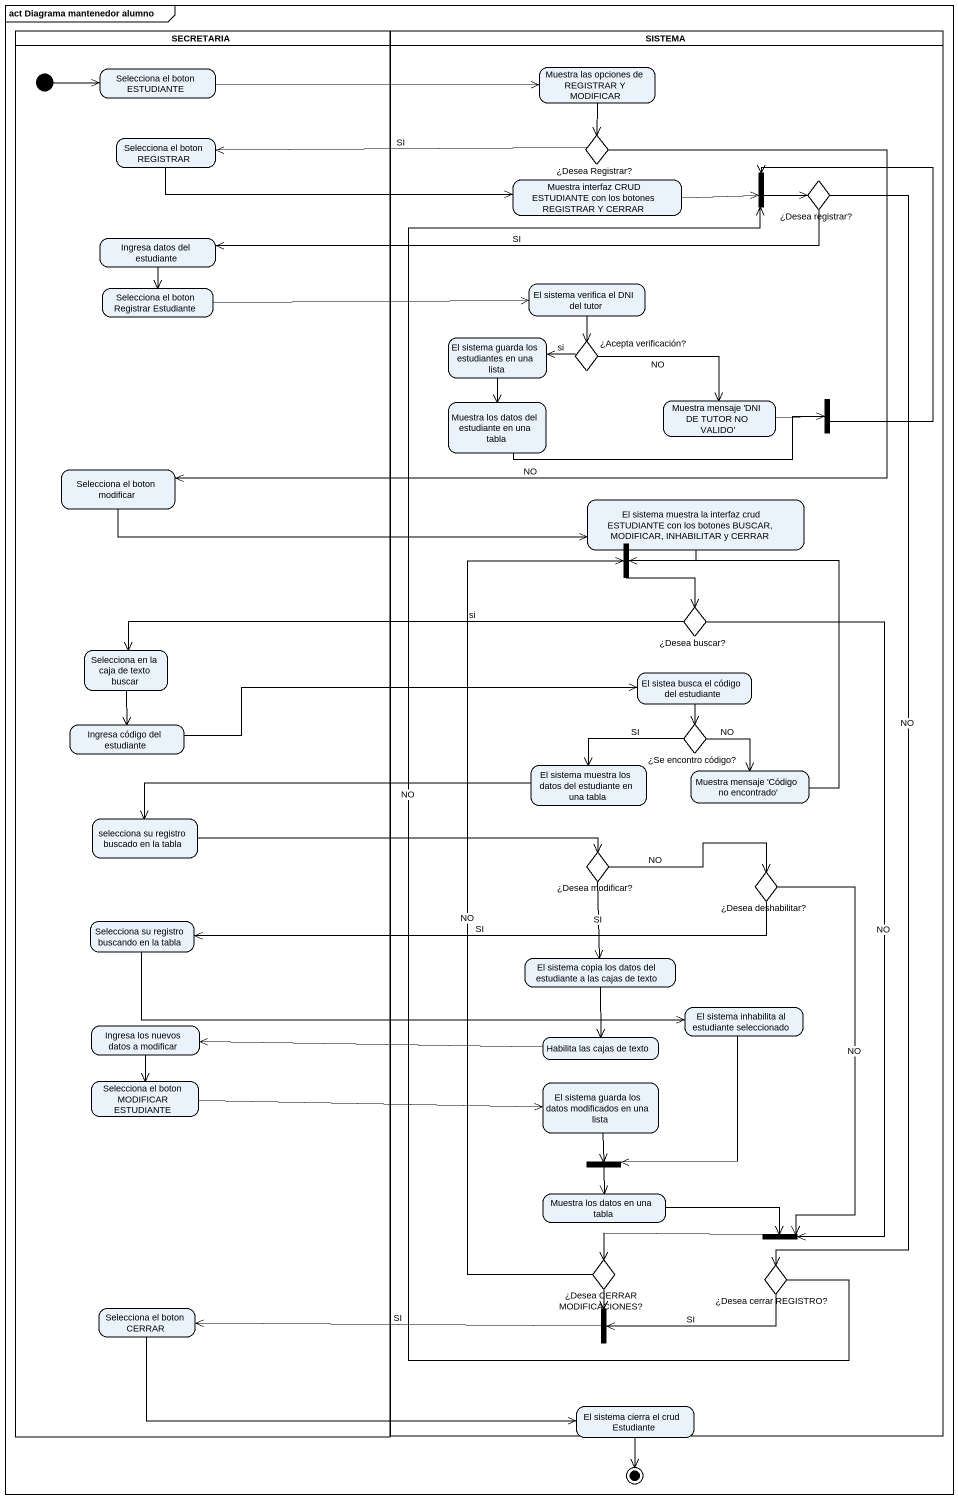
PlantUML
@startuml
mainframe act Diagrama mantenedor alumno
hide empty description
state SECRETARIA <<partition>> {
  state "Selecciona el boton ESTUDIANTE" as Selecciona_el_boton
  state "Selecciona el boton REGISTRAR" as Selecciona_el_boton_2
  state "Ingresa datos del estudiante" as Ingresa_datos_del_estudiante
  state "Selecciona el boton Registrar Estudiante" as Selecciona_el_boton_3
  state "Selecciona el boton modificar" as Selecciona_el_boton_4
  state "Selecciona en la caja de texto buscar" as Selecciona_en_la_caja_de
  state "Ingresa código del estudiante" as Ingresa_código_del
  state "selecciona su registro buscado en la tabla" as selecciona_su_registro
  state "Selecciona su registro buscando en la tabla" as Selecciona_su_registro
  state "Ingresa los nuevos datos a modificar" as Ingresa_los_nuevos_datos_a
  state "Selecciona el boton MODIFICAR ESTUDIANTE" as Selecciona_el_boton_5
  state "Selecciona el boton CERRAR" as Selecciona_el_boton_CERRAR
  [*] -right-> Selecciona_el_boton
}
state SISTEMA <<partition>> {
  state "Muestra las opciones de REGISTRAR Y MODIFICAR" as Muestra_las_opciones_de
  state "¿Desea Registrar?" as Desea_Registrar <<choice>>
  state "Muestra interfaz CRUD ESTUDIANTE con los botones REGISTRAR Y CERRAR" as Muestra_interfaz_CRUD
  state fork1 <<join>>
  state "¿Desea registrar?" as Desea_registrar <<choice>>
  state "El sistema verifica el DNI del tutor" as El_sistema_verifica_el_DNI
  state "El sistema guarda los estudiantes en una lista" as El_sistema_guarda_los
  state "¿Acepta verificación?" as Acepta_verificación <<choice>>
  state "Muestra los datos del estudiante en una tabla" as Muestra_los_datos_del
  state "Muestra mensaje 'DNI DE TUTOR NO VALIDO'" as Muestra_mensaje_DNI_DE
  state fork2 <<join>>
  state "El sistema muestra la interfaz crud ESTUDIANTE con los botones BUSCAR, MODIFICAR, INHABILITAR y CERRAR" as El_sistema_muestra_la
  state fork3 <<join>>
  state "¿Desea buscar?" as Desea_buscar <<choice>>
  state "El sistea busca el código del estudiante" as El_sistea_busca_el_código
  state "¿Se encontro código?" as Se_encontro_código <<choice>>
  state "El sistema muestra los datos del estudiante en una tabla" as El_sistema_muestra_los
  state "Muestra mensaje 'Código no encontrado'" as Muestra_mensaje_Código_no
  state "¿Desea modificar?" as Desea_modificar <<choice>>
  state "¿Desea deshabilitar?" as Desea_deshabilitar <<choice>>
  state "El sistema copia los datos del estudiante a las cajas de texto" as El_sistema_copia_los_datos
  state "El sistema inhabilita al estudiante seleccionado" as El_sistema_inhabilita_al
  state "Habilita las cajas de texto" as Habilita_las_cajas_de_texto
  state "El sistema guarda los datos modificados en una lista" as El_sistema_guarda_los_datos
  state fork4 <<join>>
  state "Muestra los datos en una tabla" as Muestra_los_datos_en_una
  state fork5 <<join>>
  state "¿Desea CERRAR MODIFICACIONES?" as Desea_CERRAR_MODIFICACIONES <<choice>>
  state "¿Desea cerrar REGISTRO?" as Desea_cerrar_REGISTRO <<choice>>
  state fork6 <<join>>
  state "El sistema cierra el crud Estudiante" as El_sistema_cierra_el_crud
}
state final1 <<end>>
Selecciona_el_boton -right-> Muestra_las_opciones_de
Muestra_las_opciones_de --> Desea_Registrar
Selecciona_el_boton_2 -right-> Muestra_interfaz_CRUD
Desea_Registrar -left-> Selecciona_el_boton_2 : SI
Desea_Registrar --> Selecciona_el_boton_4 : NO
Muestra_interfaz_CRUD -right-> fork1
fork1 -right-> Desea_registrar
Desea_registrar -left-> Ingresa_datos_del_estudiante : SI
Desea_registrar --> Desea_cerrar_REGISTRO : NO
Ingresa_datos_del_estudiante --> Selecciona_el_boton_3
Selecciona_el_boton_3 -right-> El_sistema_verifica_el_DNI
El_sistema_verifica_el_DNI --> Acepta_verificación
El_sistema_guarda_los --> Muestra_los_datos_del
Acepta_verificación -left-> El_sistema_guarda_los : si
Acepta_verificación -right-> Muestra_mensaje_DNI_DE : NO
Muestra_los_datos_del -right-> fork2
Muestra_mensaje_DNI_DE -right-> fork2
fork2 -up-> fork1
Selecciona_el_boton_4 -right-> El_sistema_muestra_la
El_sistema_muestra_la -left-> fork3
fork3 --> Desea_buscar
Desea_buscar -left-> Selecciona_en_la_caja_de : si
Desea_buscar --> fork5 : NO
Selecciona_en_la_caja_de --> Ingresa_código_del
El_sistea_busca_el_código --> Se_encontro_código
Ingresa_código_del -right-> El_sistea_busca_el_código
Se_encontro_código -left-> El_sistema_muestra_los : SI
Se_encontro_código --> Muestra_mensaje_Código_no : NO
El_sistema_muestra_los -left-> selecciona_su_registro
Muestra_mensaje_Código_no -up-> fork3
selecciona_su_registro -right-> Desea_modificar
Desea_modificar -right-> Desea_deshabilitar : NO
Desea_modificar --> El_sistema_copia_los_datos : SI
Desea_deshabilitar -left-> Selecciona_su_registro : SI
Desea_deshabilitar --> fork5 : NO
Selecciona_su_registro -right-> El_sistema_inhabilita_al
El_sistema_copia_los_datos --> Habilita_las_cajas_de_texto
El_sistema_inhabilita_al --> fork4
Ingresa_los_nuevos_datos_a --> Selecciona_el_boton_5
Habilita_las_cajas_de_texto -left-> Ingresa_los_nuevos_datos_a
Selecciona_el_boton_5 -right-> El_sistema_guarda_los_datos
El_sistema_guarda_los_datos --> fork4
fork4 --> Muestra_los_datos_en_una
Muestra_los_datos_en_una -right-> fork5
fork5 -left-> Desea_CERRAR_MODIFICACIONES
Desea_CERRAR_MODIFICACIONES -up-> fork3 : NO
Desea_CERRAR_MODIFICACIONES --> fork6
Desea_cerrar_REGISTRO -up-> fork1 : NO
Desea_cerrar_REGISTRO -left-> fork6 : SI
Selecciona_el_boton_CERRAR -right-> El_sistema_cierra_el_crud
fork6 -left-> Selecciona_el_boton_CERRAR : SI
El_sistema_cierra_el_crud --> final1
@enduml
